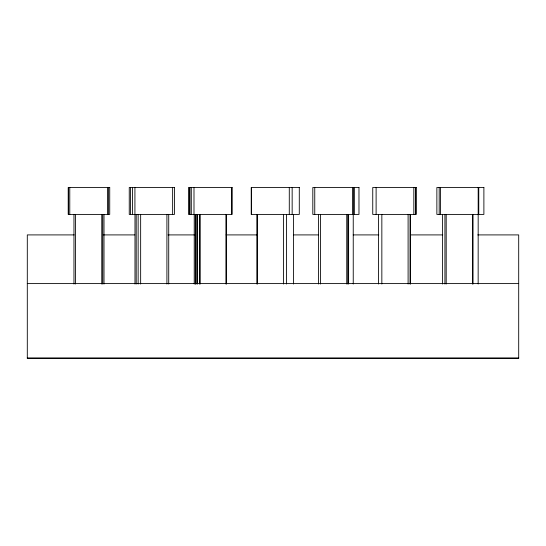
<?xml version="1.0" encoding="UTF-8"?>
<svg xmlns="http://www.w3.org/2000/svg" width="546" height="546" viewBox="0 0 546 546"><rect width="100%" height="100%" fill="white"/><g stroke="black" fill="none" stroke-linecap="round" stroke-linejoin="round"><path stroke-width="0.82" d="M74.222 234.91L27.3 234.91L27.3 358.504L518.7 358.504L518.7 234.91L477.75 234.91M103.228 234.91L134.794 234.91M168.066 234.91L194.512 234.91M226.078 234.91L257.644 234.91M293.475 234.91L318.216 234.91M353.194 234.91L378.788 234.91M410.353 234.91L442.772 234.91M27.3 283.599L518.7 283.599M27.3 357.923L518.7 357.923M478.767 187.496L478.767 214.407M478.187 187.496L478.153 284.043M473.034 214.407L473.034 284.043M472.454 214.407L472.454 284.043M446.198 214.407L446.198 284.043M444.922 214.407L444.922 284.043M442.601 214.407L442.601 284.043M440.465 187.496L440.465 214.407M439.189 187.496L439.189 214.407M415.779 187.496L415.779 214.407M415.458 187.496L415.458 214.407M413.827 187.496L413.827 214.407M410.442 214.407L410.442 284.043M410.046 214.407L410.046 284.043M408.101 214.407L408.101 284.043M381.845 214.407L381.845 284.043M378.48 214.407L378.48 284.043M376.112 187.496L376.112 214.407M354.347 187.496L354.347 214.407M353.542 187.496L353.542 214.407M353.242 214.407L353.242 284.043M352.477 187.496L352.477 214.407M348.614 214.407L348.614 284.043M347.816 214.407L347.816 284.043M346.744 214.407L346.744 284.043M320.488 214.407L320.488 284.043M318.55 214.407L318.55 284.043M314.755 187.496L314.755 214.407M293.557 214.407L293.557 284.043M292.158 187.496L292.158 214.407M289.284 187.496L289.284 214.407M286.432 214.407L286.432 284.043M283.551 214.407L283.551 284.043M257.296 214.407L257.296 284.043M256.954 214.407L256.954 284.043M251.563 187.496L251.563 214.407M231.716 187.496L231.716 214.407M226.351 214.407L226.351 284.043M225.983 214.407L225.983 284.043M200.095 214.407L200.095 284.043M199.727 214.407L199.727 284.043M197.202 214.407L197.202 284.043M197.024 214.407L197.024 284.043M195.686 214.407L195.686 284.043M195.318 214.407L195.318 284.043M194.226 214.407L194.226 284.043M193.994 187.496L193.994 214.407M191.291 187.496L191.291 214.407M189.96 187.496L189.96 214.407M189.592 187.496L189.592 214.407M172.638 187.496L172.638 214.407M168.721 214.407L168.721 284.043M166.905 214.407L166.905 284.043M140.65 214.407L140.65 284.043M138.145 214.407L138.145 284.043M136.207 214.407L136.207 284.043M134.985 214.407L134.985 284.043M134.917 187.496L134.917 214.407M132.419 187.496L132.419 214.407M130.48 187.496L130.48 214.407M108.483 187.496L108.483 214.407M107.501 187.496L107.501 214.407M103.999 214.407L103.999 284.043M102.75 214.407L102.75 284.043M101.768 214.407L101.768 284.043M75.512 214.407L75.512 284.043M73.963 214.407L73.963 284.043M69.779 187.496L69.779 214.407M68.386 187.496L68.386 214.407M109.732 187.496L68.23 187.496L68.23 214.407L109.732 214.407L109.732 187.496M174.454 187.496L129.252 187.496L129.252 214.407L174.454 214.407L174.454 187.496M232.084 187.496L188.493 187.496L188.493 214.407L232.084 214.407L232.084 187.496M299.29 187.496L251.228 187.496L251.228 214.407L299.29 214.407L299.29 187.496M358.975 187.496L312.817 187.496L312.817 214.407L358.975 214.407L358.975 187.496M416.175 187.496L372.747 187.496L372.747 214.407L416.175 214.407L416.175 187.496M483.886 187.496L436.868 187.496L436.868 214.407L483.886 214.407L483.886 187.496"/></g></svg>
